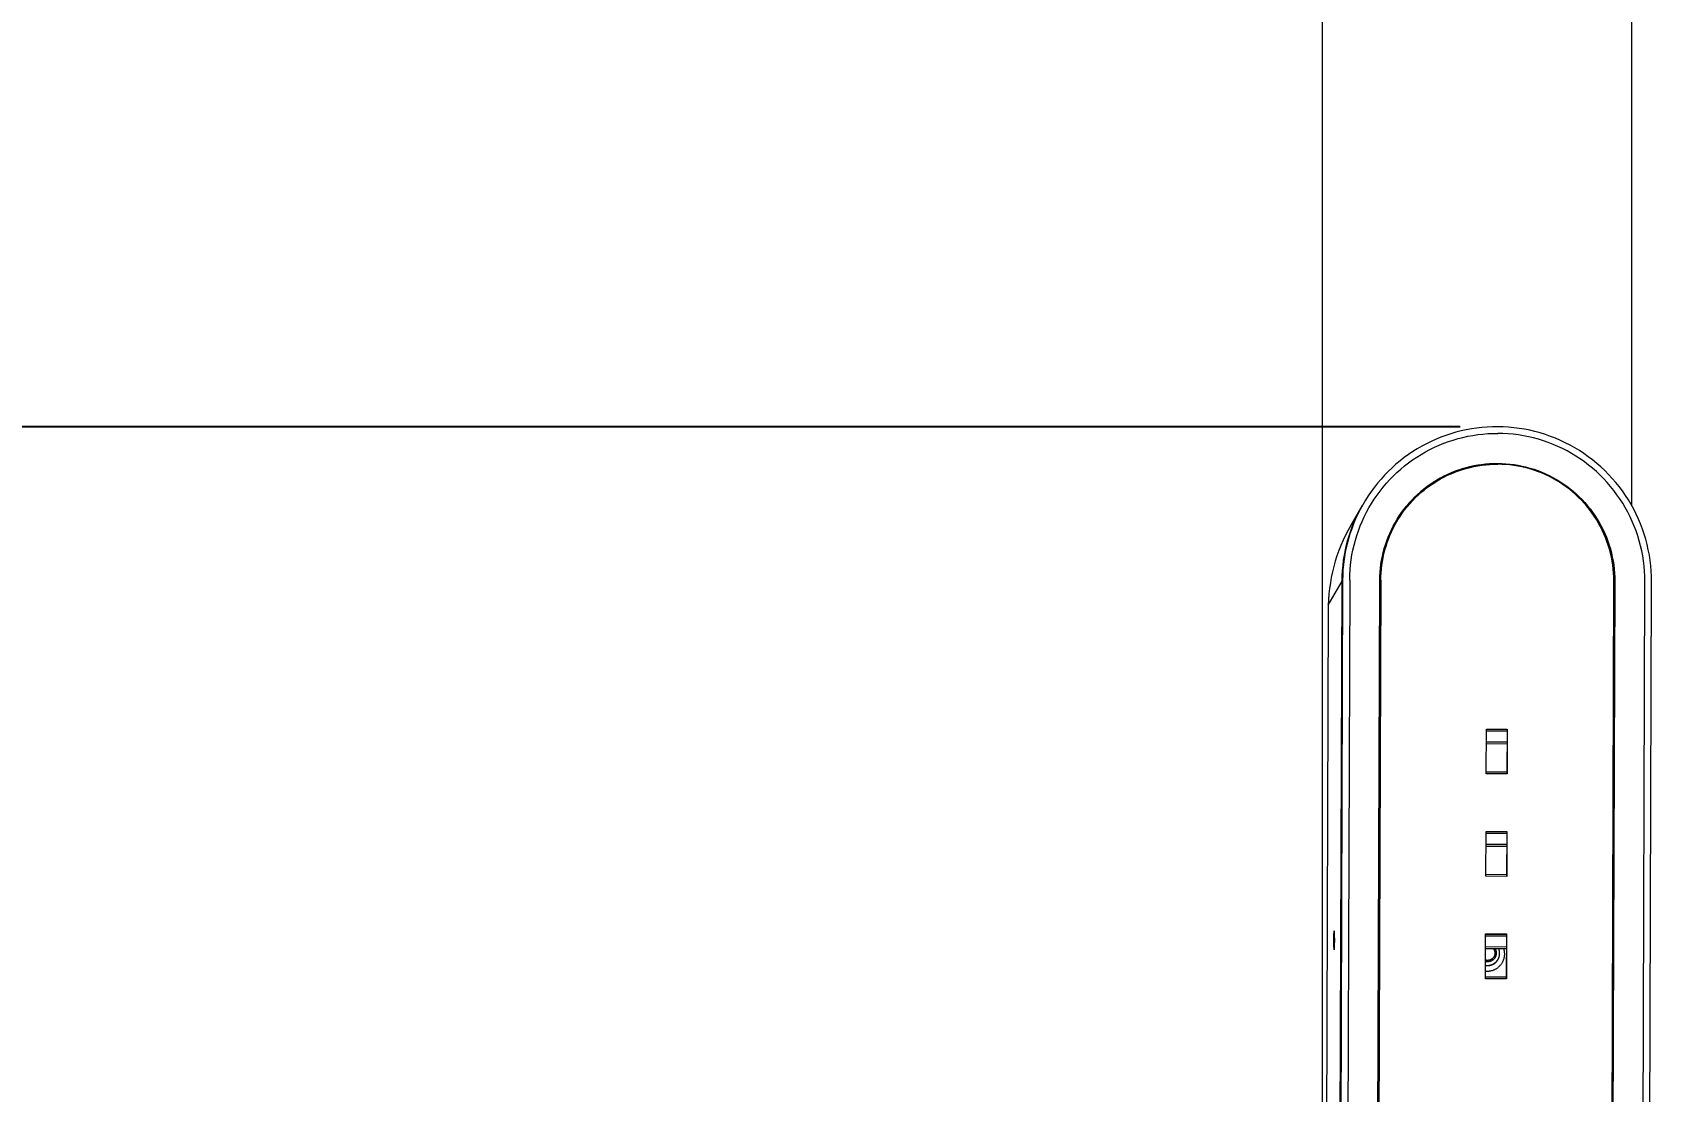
# Model space of a CAD drawing. Header units: millimetres. Extents: x 492 to 7139, y 278 to 5201.
# Drawn here: x 1157.2 to 1622.8, y 3408.2 to 3712.8 of the extents above; entities that cross this region are included whole.
import ezdxf

# ---------------------------------------------------------------- set-up
doc = ezdxf.new("R2010")
doc.units = ezdxf.units.MM
doc.layers.add('ZANO_R', color=7, linetype='Continuous', lineweight=0)
doc.layers.add('ZANO_W', color=1, linetype='Continuous', lineweight=0)
doc.styles.get("Standard").update_dxf_attribs({"font": 'arial.ttf'})
doc.dimstyles.new('pl i ang', dxfattribs={"dimtxt": 50, "dimasz": 50, "dimexe": 1.25, "dimexo": 0.625, "dimgap": 10, "dimtad": 1, "dimtoh": 1, "dimtxsty": 'Standard', "dimcen": 2.5, "dimclrd": 1, "dimclre": 1, "dimclrt": 1, "dimadec": 0, "dimazin": 0, "dimtfac": 1, "dimtmove": 0, "dimatfit": 3, "dimfxl": 1, "dimarcsym": 1})

# ---------------------------------------------------------------- blocks, each defined once
blk = doc.blocks.new('*D387')
at = {"layer": 'ZANO_W', "color": 1, "lineweight": -2}
for p, q in [((1567.73, 3599.4), (640.14, 3599.4)), ((650.14, 3559.4), (650.14, 2405.63)), ((1503.86, 2365.63), (640.14, 2365.63))]:
    blk.add_line(p, q, dxfattribs=at)
at = {"layer": 'ZANO_W', "color": 1}
for points in [[(656.81, 3559.4), (643.47, 3559.4), (650.14, 3599.4)], [(643.47, 2405.63), (656.81, 2405.63), (650.14, 2365.63)]]:
    blk.add_solid(points, dxfattribs=at)
at = {"layer": 'ZANO_W', "color": 1, "insert": (619.7, 2982.52), "char_height": 40, "attachment_point": 5, "rotation": 90}
blk.add_mtext('1234', dxfattribs=at)
blk = doc.blocks.new('*D388')
at = {"layer": 'ZANO_W', "color": 1, "lineweight": -2}
for p, q in [((1498.7, 5032.17), (538.56, 5032.17)), ((548.56, 4992.17), (548.56, 2405.63)), ((1493.86, 2365.63), (538.56, 2365.63))]:
    blk.add_line(p, q, dxfattribs=at)
at = {"layer": 'ZANO_W', "color": 1}
for points in [[(555.23, 4992.17), (541.9, 4992.17), (548.56, 5032.17)], [(541.9, 2405.63), (555.23, 2405.63), (548.56, 2365.63)]]:
    blk.add_solid(points, dxfattribs=at)
at = {"layer": 'ZANO_W', "color": 1, "insert": (518.14, 3698.9), "char_height": 40, "attachment_point": 5, "rotation": 90}
blk.add_mtext('2667', dxfattribs=at)

msp = doc.modelspace()

# ---------------------------------------------------------------- linework, layer by layer
at = {"layer": 'ZANO_R'}
for p, q in [((1528.12, 2798.13), (1528.12, 4898.97)), ((1617.02, 4898.97), (1617.02, 3576.8)), ((1573.95, 3599.21), (1572.44, 3599.03)), ((1575.46, 3599.33), (1573.95, 3599.21)), ((1576.98, 3599.39), (1575.46, 3599.33)), ((1578.49, 3599.41), (1576.98, 3599.39)), ((1580.04, 3599.38), (1578.49, 3599.41)), ((1581.59, 3599.29), (1580.04, 3599.38)), ((1583.13, 3599.15), (1581.59, 3599.29)), ((1584.67, 3598.95), (1583.13, 3599.15)), ((1558.04, 3594.55), (1556.71, 3593.83)), ((1559.4, 3595.21), (1558.04, 3594.55)), ((1560.79, 3595.83), (1559.4, 3595.21)), ((1562.19, 3596.41), (1560.79, 3595.83)), ((1561.64, 3594.1), (1562.98, 3594.65)), ((1563.61, 3596.93), (1562.19, 3596.41)), ((1562.98, 3594.65), (1564.34, 3595.15)), ((1565.05, 3597.41), (1563.61, 3596.93)), ((1564.34, 3595.15), (1565.71, 3595.6)), ((1566.51, 3597.83), (1565.05, 3597.41)), ((1565.71, 3595.6), (1567.1, 3596.01)), ((1567.97, 3598.21), (1566.51, 3597.83)), ((1567.1, 3596.01), (1568.5, 3596.37)), ((1569.45, 3598.53), (1567.97, 3598.21)), ((1568.5, 3596.37), (1569.92, 3596.68)), ((1570.95, 3598.81), (1569.45, 3598.53)), ((1569.92, 3596.68), (1571.34, 3596.94)), ((1572.44, 3599.03), (1570.95, 3598.81)), ((1571.34, 3596.94), (1572.77, 3597.16)), ((1572.77, 3597.16), (1574.21, 3597.32)), ((1574.21, 3597.32), (1575.65, 3597.44)), ((1575.65, 3597.44), (1577.1, 3597.5)), ((1577.1, 3597.5), (1578.54, 3597.52)), ((1580.03, 3597.49), (1578.54, 3597.52)), ((1581.5, 3597.4), (1580.03, 3597.49)), ((1582.98, 3597.27), (1581.5, 3597.4)), ((1584.45, 3597.08), (1582.98, 3597.27)), ((1585.91, 3596.84), (1584.45, 3597.08)), ((1586.2, 3598.7), (1584.67, 3598.95)), ((1587.36, 3596.55), (1585.91, 3596.84)), ((1587.72, 3598.4), (1586.2, 3598.7)), ((1588.8, 3596.21), (1587.36, 3596.55)), ((1589.23, 3598.04), (1587.72, 3598.4)), ((1590.23, 3595.82), (1588.8, 3596.21)), ((1590.73, 3597.63), (1589.23, 3598.04)), ((1591.65, 3595.38), (1590.23, 3595.82)), ((1592.21, 3597.17), (1590.73, 3597.63)), ((1593.05, 3594.89), (1591.65, 3595.38)), ((1593.67, 3596.66), (1592.21, 3597.17)), ((1594.43, 3594.36), (1593.05, 3594.89)), ((1595.12, 3596.1), (1593.67, 3596.66)), ((1596.55, 3595.49), (1595.12, 3596.1)), ((1597.95, 3594.83), (1596.55, 3595.49)), ((1599.33, 3594.12), (1597.95, 3594.83)), ((1551.62, 3590.54), (1550.43, 3589.6)), ((1552.85, 3591.42), (1551.62, 3590.54)), ((1554.11, 3592.27), (1552.85, 3591.42)), ((1552.89, 3589.04), (1554.06, 3589.89)), ((1554.06, 3589.89), (1555.26, 3590.7)), ((1555.39, 3593.07), (1554.11, 3592.27)), ((1555.26, 3590.7), (1556.49, 3591.47)), ((1556.71, 3593.83), (1555.39, 3593.07)), ((1556.49, 3591.47), (1557.74, 3592.19)), ((1557.74, 3592.19), (1559.02, 3592.87)), ((1559.02, 3592.87), (1560.32, 3593.51)), ((1560.32, 3593.51), (1561.64, 3594.1)), ((1595.79, 3593.77), (1594.43, 3594.36)), ((1597.13, 3593.14), (1595.79, 3593.77)), ((1598.44, 3592.46), (1597.13, 3593.14)), ((1599.74, 3591.74), (1598.44, 3592.46)), ((1600.68, 3593.36), (1599.33, 3594.12)), ((1601, 3590.97), (1599.74, 3591.74)), ((1602.01, 3592.56), (1600.68, 3593.36)), ((1602.24, 3590.16), (1601, 3590.97)), ((1603.3, 3591.71), (1602.01, 3592.56)), ((1603.45, 3589.31), (1602.24, 3590.16)), ((1604.57, 3590.81), (1603.3, 3591.71)), ((1605.81, 3589.87), (1604.57, 3590.81)), ((1607.01, 3588.89), (1605.81, 3589.87)), ((1545.98, 3585.49), (1544.96, 3584.37)), ((1547.04, 3586.58), (1545.98, 3585.49)), ((1548.13, 3587.62), (1547.04, 3586.58)), ((1547.5, 3584.22), (1548.51, 3585.26)), ((1549.26, 3588.63), (1548.13, 3587.62)), ((1548.51, 3585.26), (1549.55, 3586.26)), ((1550.43, 3589.6), (1549.26, 3588.63)), ((1549.55, 3586.26), (1550.63, 3587.23)), ((1550.63, 3587.23), (1551.74, 3588.15)), ((1551.74, 3588.15), (1552.89, 3589.04)), ((1561.95, 3584.64), (1562.97, 3585.18)), ((1563.01, 3585.14), (1562, 3584.6)), ((1562.97, 3585.18), (1564, 3585.69)), ((1564.04, 3585.64), (1563.01, 3585.14)), ((1563.07, 3584.95), (1564.1, 3585.45)), ((1564, 3585.69), (1565.05, 3586.16)), ((1565.09, 3586.11), (1564.04, 3585.64)), ((1564.1, 3585.45), (1565.15, 3585.92)), ((1565.05, 3586.16), (1566.12, 3586.6)), ((1566.15, 3586.54), (1565.09, 3586.11)), ((1565.15, 3585.92), (1566.2, 3586.35)), ((1566.12, 3586.6), (1567.2, 3586.99)), ((1567.22, 3586.93), (1566.15, 3586.54)), ((1566.2, 3586.35), (1567.28, 3586.75)), ((1567.2, 3586.99), (1568.3, 3587.36)), ((1568.31, 3587.29), (1567.22, 3586.93)), ((1567.28, 3586.75), (1568.36, 3587.11)), ((1568.3, 3587.36), (1569.4, 3587.68)), ((1569.41, 3587.61), (1568.31, 3587.29)), ((1568.36, 3587.11), (1569.46, 3587.43)), ((1569.4, 3587.68), (1570.52, 3587.97)), ((1570.52, 3587.89), (1569.41, 3587.61)), ((1569.46, 3587.43), (1570.57, 3587.71)), ((1570.52, 3587.97), (1571.64, 3588.21)), ((1571.64, 3588.13), (1570.52, 3587.89)), ((1570.57, 3587.71), (1571.69, 3587.96)), ((1571.64, 3588.21), (1572.78, 3588.42)), ((1572.76, 3588.34), (1571.64, 3588.13)), ((1571.69, 3587.96), (1572.81, 3588.17)), ((1573.9, 3588.51), (1572.76, 3588.34)), ((1572.78, 3588.42), (1573.92, 3588.59)), ((1572.81, 3588.17), (1573.94, 3588.33)), ((1575.03, 3588.64), (1573.9, 3588.51)), ((1573.92, 3588.59), (1575.06, 3588.72)), ((1573.94, 3588.33), (1575.08, 3588.46)), ((1576.18, 3588.73), (1575.03, 3588.64)), ((1575.06, 3588.72), (1576.21, 3588.82)), ((1575.08, 3588.46), (1576.22, 3588.56)), ((1577.32, 3588.78), (1576.18, 3588.73)), ((1576.21, 3588.82), (1577.36, 3588.87)), ((1576.22, 3588.56), (1577.36, 3588.61)), ((1578.46, 3588.79), (1577.32, 3588.78)), ((1577.36, 3588.87), (1578.52, 3588.88)), ((1577.36, 3588.61), (1578.51, 3588.62)), ((1579.64, 3588.77), (1578.46, 3588.79)), ((1579.68, 3588.59), (1578.51, 3588.62)), ((1578.52, 3588.88), (1579.69, 3588.85)), ((1580.82, 3588.7), (1579.64, 3588.77)), ((1580.85, 3588.53), (1579.68, 3588.59)), ((1579.69, 3588.85), (1580.87, 3588.79)), ((1581.99, 3588.59), (1580.82, 3588.7)), ((1582.01, 3588.42), (1580.85, 3588.53)), ((1580.87, 3588.79), (1582.05, 3588.68)), ((1583.16, 3588.44), (1581.99, 3588.59)), ((1583.17, 3588.27), (1582.01, 3588.42)), ((1582.05, 3588.68), (1583.22, 3588.53)), ((1584.33, 3588.25), (1583.16, 3588.44)), ((1584.33, 3588.08), (1583.17, 3588.27)), ((1583.22, 3588.53), (1584.38, 3588.34)), ((1585.48, 3588.02), (1584.33, 3588.25)), ((1585.48, 3587.86), (1584.33, 3588.08)), ((1584.38, 3588.34), (1585.54, 3588.11)), ((1586.63, 3587.75), (1585.48, 3588.02)), ((1586.62, 3587.59), (1585.48, 3587.86)), ((1585.54, 3588.11), (1586.68, 3587.84)), ((1587.75, 3587.28), (1586.62, 3587.59)), ((1587.77, 3587.44), (1586.63, 3587.75)), ((1586.68, 3587.84), (1587.82, 3587.53)), ((1588.86, 3586.93), (1587.75, 3587.28)), ((1588.9, 3587.09), (1587.77, 3587.44)), ((1587.82, 3587.53), (1588.95, 3587.18)), ((1589.97, 3586.55), (1588.86, 3586.93)), ((1590.01, 3586.7), (1588.9, 3587.09)), ((1588.95, 3587.18), (1590.06, 3586.79)), ((1591.06, 3586.12), (1589.97, 3586.55)), ((1591.11, 3586.27), (1590.01, 3586.7)), ((1590.06, 3586.79), (1591.16, 3586.36)), ((1592.14, 3585.66), (1591.06, 3586.12)), ((1592.19, 3585.81), (1591.11, 3586.27)), ((1591.16, 3586.36), (1592.24, 3585.9)), ((1593.19, 3585.16), (1592.14, 3585.66)), ((1593.26, 3585.31), (1592.19, 3585.81)), ((1592.24, 3585.9), (1593.31, 3585.39)), ((1594.23, 3584.62), (1593.19, 3585.16)), ((1594.31, 3584.77), (1593.26, 3585.31)), ((1593.31, 3585.39), (1594.36, 3584.85)), ((1604.63, 3588.41), (1603.45, 3589.31)), ((1605.78, 3587.47), (1604.63, 3588.41)), ((1606.89, 3586.5), (1605.78, 3587.47)), ((1607.97, 3585.48), (1606.89, 3586.5)), ((1608.17, 3587.87), (1607.01, 3588.89)), ((1609.01, 3584.43), (1607.97, 3585.48)), ((1609.3, 3586.81), (1608.17, 3587.87)), ((1610.4, 3585.71), (1609.3, 3586.81)), ((1611.45, 3584.57), (1610.4, 3585.71)), ((1542.14, 3580.81), (1541.28, 3579.56)), ((1543.04, 3582.03), (1542.14, 3580.81)), ((1543.98, 3583.22), (1543.04, 3582.03)), ((1543.83, 3579.75), (1544.69, 3580.92)), ((1544.96, 3584.37), (1543.98, 3583.22)), ((1544.69, 3580.92), (1545.58, 3582.05)), ((1545.58, 3582.05), (1546.52, 3583.15)), ((1546.52, 3583.15), (1547.5, 3584.22)), ((1555.43, 3579.92), (1556.29, 3580.69)), ((1556.36, 3580.7), (1555.51, 3579.94)), ((1555.6, 3579.72), (1556.45, 3580.49)), ((1556.29, 3580.69), (1557.18, 3581.42)), ((1557.25, 3581.43), (1556.36, 3580.7)), ((1556.45, 3580.49), (1557.33, 3581.22)), ((1557.18, 3581.42), (1558.09, 3582.13)), ((1558.15, 3582.13), (1557.25, 3581.43)), ((1557.33, 3581.22), (1558.23, 3581.92)), ((1558.09, 3582.13), (1559.02, 3582.81)), ((1559.08, 3582.8), (1558.15, 3582.13)), ((1558.23, 3581.92), (1559.16, 3582.59)), ((1559.02, 3582.81), (1559.97, 3583.45)), ((1560.04, 3583.43), (1559.08, 3582.8)), ((1559.16, 3582.59), (1560.1, 3583.23)), ((1559.97, 3583.45), (1560.95, 3584.06)), ((1561.01, 3584.03), (1560.04, 3583.43)), ((1560.1, 3583.23), (1561.08, 3583.84)), ((1560.95, 3584.06), (1561.95, 3584.64)), ((1562, 3584.6), (1561.01, 3584.03)), ((1561.08, 3583.84), (1562.07, 3584.41)), ((1562.07, 3584.41), (1563.07, 3584.95)), ((1595.26, 3584.05), (1594.23, 3584.62)), ((1595.34, 3584.19), (1594.31, 3584.77)), ((1594.36, 3584.85), (1595.39, 3584.28)), ((1596.26, 3583.45), (1595.26, 3584.05)), ((1596.34, 3583.58), (1595.34, 3584.19)), ((1595.39, 3584.28), (1596.4, 3583.67)), ((1597.24, 3582.8), (1596.26, 3583.45)), ((1597.33, 3582.93), (1596.34, 3583.58)), ((1596.4, 3583.67), (1597.38, 3583.02)), ((1598.19, 3582.13), (1597.24, 3582.8)), ((1598.29, 3582.25), (1597.33, 3582.93)), ((1597.38, 3583.02), (1598.35, 3582.34)), ((1599.12, 3581.42), (1598.19, 3582.13)), ((1599.23, 3581.54), (1598.29, 3582.25)), ((1598.35, 3582.34), (1599.29, 3581.63)), ((1600.03, 3580.68), (1599.12, 3581.42)), ((1600.15, 3580.79), (1599.23, 3581.54)), ((1599.29, 3581.63), (1600.2, 3580.88)), ((1600.91, 3579.91), (1600.03, 3580.68)), ((1601.03, 3580.02), (1600.15, 3580.79)), ((1600.2, 3580.88), (1601.09, 3580.1)), ((1610.02, 3583.34), (1609.01, 3584.43)), ((1610.99, 3582.22), (1610.02, 3583.34)), ((1611.92, 3581.07), (1610.99, 3582.22)), ((1612.46, 3583.4), (1611.45, 3584.57)), ((1612.8, 3579.88), (1611.92, 3581.07)), ((1613.43, 3582.19), (1612.46, 3583.4)), ((1614.36, 3580.94), (1613.43, 3582.19)), ((1615.25, 3579.67), (1614.36, 3580.94)), ((1536.25, 3571.05), (1539.63, 3576.88)), ((1538.76, 3575.28), (1539.47, 3576.6)), ((1539.69, 3576.98), (1538.97, 3575.65)), ((1540.46, 3578.28), (1539.69, 3576.98)), ((1541.28, 3579.56), (1540.46, 3578.28)), ((1540.8, 3574.82), (1541.49, 3576.09)), ((1541.49, 3576.09), (1542.23, 3577.34)), ((1542.23, 3577.34), (1543.01, 3578.56)), ((1543.01, 3578.56), (1543.83, 3579.75)), ((1551.56, 3575.66), (1552.27, 3576.56)), ((1552.35, 3576.63), (1551.63, 3575.74)), ((1551.75, 3575.5), (1552.46, 3576.4)), ((1552.27, 3576.56), (1553.02, 3577.44)), ((1553.1, 3577.5), (1552.35, 3576.63)), ((1552.46, 3576.4), (1553.2, 3577.27)), ((1553.02, 3577.44), (1553.79, 3578.29)), ((1553.87, 3578.34), (1553.1, 3577.5)), ((1553.2, 3577.27), (1553.97, 3578.11)), ((1553.79, 3578.29), (1554.6, 3579.12)), ((1554.68, 3579.16), (1553.87, 3578.34)), ((1553.97, 3578.11), (1554.77, 3578.93)), ((1554.6, 3579.12), (1555.43, 3579.92)), ((1555.51, 3579.94), (1554.68, 3579.16)), ((1554.77, 3578.93), (1555.6, 3579.72)), ((1601.76, 3579.11), (1600.91, 3579.91)), ((1601.89, 3579.21), (1601.03, 3580.02)), ((1601.09, 3580.1), (1601.95, 3579.3)), ((1602.59, 3578.28), (1601.76, 3579.11)), ((1602.72, 3578.37), (1601.89, 3579.21)), ((1601.95, 3579.3), (1602.78, 3578.46)), ((1603.38, 3577.42), (1602.59, 3578.28)), ((1603.53, 3577.51), (1602.72, 3578.37)), ((1602.78, 3578.46), (1603.58, 3577.59)), ((1604.15, 3576.53), (1603.38, 3577.42)), ((1604.3, 3576.61), (1603.53, 3577.51)), ((1603.58, 3577.59), (1604.35, 3576.7)), ((1604.88, 3575.62), (1604.15, 3576.53)), ((1605.03, 3575.69), (1604.3, 3576.61)), ((1604.35, 3576.7), (1605.09, 3575.78)), ((1613.65, 3578.67), (1612.8, 3579.88)), ((1614.45, 3577.42), (1613.65, 3578.67)), ((1615.21, 3576.15), (1614.45, 3577.42)), ((1615.92, 3574.85), (1615.21, 3576.15)), ((1616.09, 3578.37), (1615.25, 3579.67)), ((1616.88, 3577.04), (1616.09, 3578.37)), ((1617.63, 3575.68), (1616.88, 3577.04)), ((1536.36, 3569.77), (1536.89, 3571.17)), ((1537.07, 3571.52), (1536.53, 3570.1)), ((1536.89, 3571.17), (1537.47, 3572.56)), ((1537.65, 3572.91), (1537.07, 3571.52)), ((1537.47, 3572.56), (1538.09, 3573.93)), ((1538.29, 3574.29), (1537.65, 3572.91)), ((1538.09, 3573.93), (1538.76, 3575.28)), ((1538.97, 3575.65), (1538.29, 3574.29)), ((1538.98, 3570.88), (1539.54, 3572.21)), ((1539.54, 3572.21), (1540.15, 3573.53)), ((1540.15, 3573.53), (1540.8, 3574.82)), ((1548.46, 3570.81), (1549.01, 3571.82)), ((1548.68, 3570.68), (1549.22, 3571.69)), ((1549.01, 3571.82), (1549.6, 3572.81)), ((1549.22, 3571.69), (1549.81, 3572.67)), ((1549.6, 3572.81), (1550.22, 3573.78)), ((1550.29, 3573.88), (1549.67, 3572.92)), ((1549.81, 3572.67), (1550.42, 3573.64)), ((1550.22, 3573.78), (1550.87, 3574.73)), ((1550.95, 3574.82), (1550.29, 3573.88)), ((1550.42, 3573.64), (1551.07, 3574.58)), ((1550.87, 3574.73), (1551.56, 3575.66)), ((1551.63, 3575.74), (1550.95, 3574.82)), ((1551.07, 3574.58), (1551.75, 3575.5)), ((1605.58, 3574.68), (1604.88, 3575.62)), ((1605.74, 3574.75), (1605.03, 3575.69)), ((1605.09, 3575.78), (1605.79, 3574.84)), ((1606.25, 3573.72), (1605.58, 3574.68)), ((1606.41, 3573.78), (1605.74, 3574.75)), ((1605.79, 3574.84), (1606.47, 3573.87)), ((1606.89, 3572.74), (1606.25, 3573.72)), ((1607.05, 3572.79), (1606.41, 3573.78)), ((1606.47, 3573.87), (1607.1, 3572.88)), ((1607.49, 3571.73), (1606.89, 3572.74)), ((1607.66, 3571.78), (1607.05, 3572.79)), ((1607.1, 3572.88), (1607.71, 3571.87)), ((1608.05, 3570.71), (1607.49, 3571.73)), ((1608.23, 3570.74), (1607.66, 3571.78)), ((1607.71, 3571.87), (1608.28, 3570.83)), ((1616.59, 3573.53), (1615.92, 3574.85)), ((1617.21, 3572.19), (1616.59, 3573.53)), ((1617.79, 3570.82), (1617.21, 3572.19)), ((1618.33, 3574.29), (1617.63, 3575.68)), ((1618.98, 3572.88), (1618.33, 3574.29)), ((1619.58, 3571.46), (1618.98, 3572.88)), ((1620.13, 3570.01), (1619.58, 3571.46)), ((1534.06, 3566.78), (1533.42, 3565.3)), ((1534.74, 3568.22), (1534.06, 3566.78)), ((1535.47, 3569.65), (1534.74, 3568.22)), ((1535.07, 3565.45), (1535.45, 3566.91)), ((1535.6, 3567.21), (1535.21, 3565.75)), ((1535.45, 3566.91), (1535.88, 3568.34)), ((1536.25, 3571.05), (1535.47, 3569.65)), ((1536.04, 3568.66), (1535.6, 3567.21)), ((1535.88, 3568.34), (1536.36, 3569.77)), ((1536.53, 3570.1), (1536.04, 3568.66)), ((1537.21, 3565.37), (1537.58, 3566.77)), ((1537.58, 3566.77), (1538, 3568.15)), ((1538, 3568.15), (1538.47, 3569.52)), ((1538.47, 3569.52), (1538.98, 3570.88)), ((1546.24, 3565.5), (1546.61, 3566.59)), ((1546.61, 3566.59), (1547.02, 3567.67)), ((1547.02, 3567.03), (1546.64, 3566)), ((1546.84, 3566.5), (1547.24, 3567.57)), ((1547.02, 3567.67), (1547.46, 3568.73)), ((1547.43, 3568.06), (1547.02, 3567.03)), ((1547.24, 3567.57), (1547.68, 3568.62)), ((1547.87, 3569.06), (1547.43, 3568.06)), ((1547.46, 3568.73), (1547.94, 3569.78)), ((1547.68, 3568.62), (1548.16, 3569.66)), ((1548.35, 3570.05), (1547.87, 3569.06)), ((1547.94, 3569.78), (1548.46, 3570.81)), ((1548.16, 3569.66), (1548.68, 3570.68)), ((1548.85, 3571.03), (1548.35, 3570.05)), ((1608.58, 3569.66), (1608.05, 3570.71)), ((1608.76, 3569.69), (1608.23, 3570.74)), ((1608.28, 3570.83), (1608.81, 3569.78)), ((1609.07, 3568.6), (1608.58, 3569.66)), ((1609.25, 3568.62), (1608.76, 3569.69)), ((1608.81, 3569.78), (1609.3, 3568.71)), ((1609.52, 3567.52), (1609.07, 3568.6)), ((1609.71, 3567.53), (1609.25, 3568.62)), ((1609.3, 3568.71), (1609.76, 3567.62)), ((1609.94, 3566.43), (1609.52, 3567.52)), ((1610.13, 3566.43), (1609.71, 3567.53)), ((1609.76, 3567.62), (1610.18, 3566.52)), ((1610.18, 3566.52), (1610.56, 3565.4)), ((1618.31, 3569.44), (1617.79, 3570.82)), ((1618.79, 3568.03), (1618.31, 3569.44)), ((1619.22, 3566.62), (1618.79, 3568.03)), ((1619.6, 3565.18), (1619.22, 3566.62)), ((1620.63, 3568.54), (1620.13, 3570.01)), ((1621.08, 3567.05), (1620.63, 3568.54)), ((1621.48, 3565.55), (1621.08, 3567.05)), ((1532.3, 3562.3), (1531.81, 3560.78)), ((1532.84, 3563.81), (1532.3, 3562.3)), ((1533.42, 3565.3), (1532.84, 3563.81)), ((1534.22, 3561.03), (1534.45, 3562.51)), ((1534.58, 3562.78), (1534.35, 3561.29)), ((1534.45, 3562.51), (1534.73, 3563.99)), ((1534.87, 3564.27), (1534.58, 3562.78)), ((1534.73, 3563.99), (1535.07, 3565.45)), ((1535.21, 3565.75), (1534.87, 3564.27)), ((1536.39, 3561.11), (1536.61, 3562.54)), ((1536.61, 3562.54), (1536.89, 3563.96)), ((1536.89, 3563.96), (1537.21, 3565.37)), ((1545.13, 3561.03), (1545.35, 3562.16)), ((1545.35, 3562.16), (1545.6, 3563.28)), ((1545.37, 3560.97), (1545.59, 3562.1)), ((1545.72, 3562.83), (1545.49, 3561.76)), ((1545.59, 3562.1), (1545.84, 3563.21)), ((1545.6, 3563.28), (1545.9, 3564.4)), ((1545.99, 3563.9), (1545.72, 3562.83)), ((1545.84, 3563.21), (1546.14, 3564.32)), ((1545.9, 3564.4), (1546.24, 3565.5)), ((1546.3, 3564.96), (1545.99, 3563.9)), ((1546.14, 3564.32), (1546.47, 3565.41)), ((1546.64, 3566), (1546.3, 3564.96)), ((1546.47, 3565.41), (1546.84, 3566.5)), ((1610.32, 3565.32), (1609.94, 3566.43)), ((1610.51, 3565.32), (1610.13, 3566.43)), ((1610.66, 3564.2), (1610.32, 3565.32)), ((1610.85, 3564.19), (1610.51, 3565.32)), ((1610.56, 3565.4), (1610.9, 3564.28)), ((1610.96, 3563.07), (1610.66, 3564.2)), ((1611.15, 3563.05), (1610.85, 3564.19)), ((1610.9, 3564.28), (1611.2, 3563.14)), ((1611.21, 3561.92), (1610.96, 3563.07)), ((1611.41, 3561.9), (1611.15, 3563.05)), ((1611.2, 3563.14), (1611.47, 3561.99)), ((1611.43, 3560.77), (1611.21, 3561.92)), ((1611.64, 3560.74), (1611.41, 3561.9)), ((1611.47, 3561.99), (1611.69, 3560.83)), ((1619.93, 3563.74), (1619.6, 3565.18)), ((1620.21, 3562.29), (1619.93, 3563.74)), ((1620.43, 3560.82), (1620.21, 3562.29)), ((1621.82, 3564.04), (1621.48, 3565.55)), ((1622.12, 3562.52), (1621.82, 3564.04)), ((1622.35, 3560.99), (1622.12, 3562.52)), ((1531, 3557.68), (1530.66, 3556.11)), ((1531.38, 3559.23), (1531, 3557.68)), ((1531.81, 3560.78), (1531.38, 3559.23)), ((1533.82, 3556.54), (1533.9, 3558.04)), ((1533.9, 3558.04), (1534.03, 3559.54)), ((1534.02, 3558.27), (1533.94, 3556.76)), ((1534.16, 3559.78), (1534.02, 3558.27)), ((1534.03, 3559.54), (1534.22, 3561.03)), ((1534.35, 3561.29), (1534.16, 3559.78)), ((1536, 3556.79), (1536.08, 3558.23)), ((1536.08, 3558.23), (1536.21, 3559.67)), ((1536.21, 3559.67), (1536.39, 3561.11)), ((1544.64, 3556.45), (1544.7, 3557.6)), ((1544.7, 3557.6), (1544.81, 3558.75)), ((1544.81, 3558.75), (1544.95, 3559.89)), ((1544.89, 3557.4), (1544.84, 3556.31)), ((1544.88, 3556.43), (1544.95, 3557.57)), ((1544.99, 3558.5), (1544.89, 3557.4)), ((1544.95, 3559.89), (1545.13, 3561.03)), ((1544.95, 3557.57), (1545.05, 3558.71)), ((1545.12, 3559.59), (1544.99, 3558.5)), ((1545.05, 3558.71), (1545.19, 3559.84)), ((1545.28, 3560.68), (1545.12, 3559.59)), ((1545.19, 3559.84), (1545.37, 3560.97)), ((1545.49, 3561.76), (1545.28, 3560.68)), ((1611.61, 3559.62), (1611.43, 3560.77)), ((1611.75, 3558.46), (1611.61, 3559.62)), ((1611.82, 3559.57), (1611.64, 3560.74)), ((1611.69, 3560.83), (1611.87, 3559.66)), ((1611.85, 3557.29), (1611.75, 3558.46)), ((1611.96, 3558.4), (1611.82, 3559.57)), ((1611.91, 3556.12), (1611.85, 3557.29)), ((1611.87, 3559.66), (1612.01, 3558.49)), ((1612.06, 3557.23), (1611.96, 3558.4)), ((1612.01, 3558.49), (1612.11, 3557.32)), ((1612.12, 3556.05), (1612.06, 3557.23)), ((1612.11, 3557.32), (1612.17, 3556.14)), ((1620.61, 3559.35), (1620.43, 3560.82)), ((1620.73, 3557.88), (1620.61, 3559.35)), ((1620.81, 3556.4), (1620.73, 3557.88)), ((1622.54, 3559.45), (1622.35, 3560.99)), ((1622.67, 3557.9), (1622.54, 3559.45)), ((1622.75, 3556.35), (1622.67, 3557.9)), ((1529.8, 3548.15), (1533.79, 3555.04)), ((1530.16, 3552.94), (1529.99, 3551.35)), ((1530.39, 3554.53), (1530.16, 3552.94)), ((1530.66, 3556.11), (1530.39, 3554.53)), ((1532.43, 3155.58), (1533.79, 3555.04)), ((1533.91, 3555.24), (1532.55, 3155.79)), ((1533.79, 3555.04), (1533.82, 3556.54)), ((1533.94, 3556.76), (1533.91, 3555.24)), ((1535.97, 3555.34), (1534.61, 3155.89)), ((1535.97, 3555.34), (1536, 3556.79)), ((1543.25, 3155.84), (1544.62, 3555.3)), ((1544.81, 3555.21), (1543.45, 3155.75)), ((1544.86, 3555.28), (1543.5, 3155.83)), ((1544.62, 3555.3), (1544.64, 3556.45)), ((1544.84, 3556.31), (1544.81, 3555.21)), ((1544.86, 3555.28), (1544.88, 3556.43)), ((1610.57, 3155.5), (1611.93, 3554.95)), ((1610.77, 3155.42), (1612.13, 3554.87)), ((1612.18, 3554.96), (1610.82, 3155.51)), ((1611.93, 3554.95), (1611.91, 3556.12)), ((1612.13, 3554.87), (1612.12, 3556.05)), ((1612.17, 3556.14), (1612.18, 3554.96)), ((1619.47, 3155.47), (1620.83, 3554.92)), ((1620.83, 3554.92), (1620.81, 3556.4)), ((1621.41, 3155.35), (1622.77, 3554.8)), ((1622.77, 3554.8), (1622.75, 3556.35)), ((1529.8, 3548.15), (1528.44, 3148.7)), ((1529.87, 3549.75), (1529.8, 3548.15)), ((1529.99, 3551.35), (1529.87, 3549.75)), ((1575.21, 3499.59), (1575.25, 3512.49)), ((1575.25, 3512.49), (1581.25, 3512.46)), ((1575.25, 3512.41), (1581.2, 3512.38)), ((1575.25, 3511.97), (1581.2, 3511.94)), ((1581.2, 3512.38), (1581.16, 3499.56)), ((1581.25, 3512.46), (1581.2, 3499.56)), ((1581.2, 3512.38), (1581.25, 3512.46)), ((1575.24, 3508.82), (1581.19, 3508.79)), ((1581.19, 3508.17), (1575.24, 3508.2)), ((1581.16, 3500.03), (1575.21, 3500.06)), ((1581.2, 3499.56), (1575.21, 3499.59)), ((1575.11, 3470.13), (1575.15, 3483.03)), ((1575.15, 3483.03), (1581.15, 3483)), ((1575.15, 3482.95), (1581.1, 3482.92)), ((1581.1, 3482.92), (1581.06, 3470.1)), ((1581.15, 3483), (1581.1, 3470.1)), ((1581.1, 3482.92), (1581.15, 3483)), ((1575.14, 3479.36), (1581.09, 3479.33)), ((1581.09, 3478.71), (1575.14, 3478.74)), ((1575.15, 3482.51), (1581.1, 3482.48)), ((1581.06, 3470.57), (1575.11, 3470.6)), ((1581.1, 3470.1), (1575.11, 3470.13)), ((1531.37, 3451.73), (1531.4, 3453.1)), ((1531.39, 3450.36), (1531.37, 3451.73)), ((1531.45, 3448.98), (1531.39, 3450.36)), ((1531.4, 3453.1), (1531.46, 3454.48)), ((1531.51, 3450.36), (1531.45, 3448.98)), ((1531.46, 3454.48), (1531.47, 3454.48)), ((1531.47, 3454.48), (1531.52, 3453.11)), ((1531.54, 3451.73), (1531.51, 3450.36)), ((1531.52, 3453.11), (1531.54, 3451.73)), ((1575.01, 3440.67), (1575.05, 3453.57)), ((1575.05, 3453.57), (1581.05, 3453.54)), ((1575.05, 3453.49), (1581, 3453.46)), ((1575.05, 3453.05), (1581, 3453.02)), ((1581, 3453.46), (1580.96, 3440.64)), ((1581.05, 3453.54), (1581, 3440.64)), ((1581, 3453.46), (1581.05, 3453.54)), ((1575.09, 3446.01), (1575.02, 3446.03)), ((1575.1, 3445.6), (1575.02, 3445.62)), ((1575.04, 3449.9), (1580.99, 3449.87)), ((1580.99, 3449.25), (1575.04, 3449.28)), ((1575.16, 3445.99), (1575.09, 3446.01)), ((1575.18, 3445.58), (1575.1, 3445.6)), ((1575.24, 3445.98), (1575.16, 3445.99)), ((1575.27, 3445.57), (1575.18, 3445.58)), ((1575.31, 3445.97), (1575.24, 3445.98)), ((1575.35, 3445.56), (1575.27, 3445.57)), ((1575.38, 3445.96), (1575.31, 3445.97)), ((1575.43, 3445.55), (1575.35, 3445.56)), ((1575.45, 3445.95), (1575.38, 3445.96)), ((1575.51, 3445.55), (1575.43, 3445.55)), ((1575.52, 3445.95), (1575.45, 3445.95)), ((1575.59, 3445.55), (1575.51, 3445.55)), ((1575.59, 3445.95), (1575.52, 3445.95)), ((1575.67, 3445.95), (1575.59, 3445.95)), ((1575.68, 3445.55), (1575.59, 3445.55)), ((1575.74, 3445.95), (1575.67, 3445.95)), ((1575.77, 3445.55), (1575.68, 3445.55)), ((1575.81, 3445.96), (1575.74, 3445.95)), ((1575.85, 3445.56), (1575.77, 3445.55)), ((1575.88, 3445.97), (1575.81, 3445.96)), ((1575.94, 3445.57), (1575.85, 3445.56)), ((1575.95, 3445.98), (1575.88, 3445.97)), ((1576.03, 3445.58), (1575.94, 3445.57)), ((1576.02, 3445.99), (1575.95, 3445.98)), ((1576.09, 3446), (1576.02, 3445.99)), ((1576.11, 3445.6), (1576.03, 3445.58)), ((1576.16, 3446.02), (1576.09, 3446)), ((1576.2, 3445.62), (1576.11, 3445.6)), ((1576.23, 3446.04), (1576.16, 3446.02)), ((1576.28, 3445.64), (1576.2, 3445.62)), ((1576.3, 3446.07), (1576.23, 3446.04)), ((1576.36, 3445.66), (1576.28, 3445.64)), ((1576.37, 3446.09), (1576.3, 3446.07)), ((1576.45, 3445.69), (1576.36, 3445.66)), ((1576.44, 3446.12), (1576.37, 3446.09)), ((1576.5, 3446.15), (1576.44, 3446.12)), ((1576.53, 3445.72), (1576.45, 3445.69)), ((1576.57, 3446.18), (1576.5, 3446.15)), ((1576.61, 3445.76), (1576.53, 3445.72)), ((1576.63, 3446.21), (1576.57, 3446.18)), ((1576.69, 3445.79), (1576.61, 3445.76)), ((1576.69, 3446.25), (1576.63, 3446.21)), ((1576.75, 3446.29), (1576.69, 3446.25)), ((1576.76, 3445.83), (1576.69, 3445.79)), ((1576.81, 3446.33), (1576.75, 3446.29)), ((1576.84, 3445.87), (1576.76, 3445.83)), ((1576.87, 3446.37), (1576.81, 3446.33)), ((1576.91, 3445.92), (1576.84, 3445.87)), ((1576.93, 3446.42), (1576.87, 3446.37)), ((1576.99, 3445.96), (1576.91, 3445.92)), ((1576.98, 3446.46), (1576.93, 3446.42)), ((1577.04, 3446.51), (1576.98, 3446.46)), ((1577.06, 3446.01), (1576.99, 3445.96)), ((1577.09, 3446.56), (1577.04, 3446.51)), ((1577.13, 3446.07), (1577.06, 3446.01)), ((1577.14, 3446.61), (1577.09, 3446.56)), ((1577.2, 3446.12), (1577.13, 3446.07)), ((1577.19, 3446.67), (1577.14, 3446.61)), ((1577.23, 3446.72), (1577.19, 3446.67)), ((1577.26, 3446.18), (1577.2, 3446.12)), ((1577.28, 3446.78), (1577.23, 3446.72)), ((1577.33, 3446.23), (1577.26, 3446.18)), ((1577.32, 3446.84), (1577.28, 3446.78)), ((1577.31, 3449.27), (1577.35, 3449.21)), ((1577.36, 3446.9), (1577.32, 3446.84)), ((1577.39, 3446.3), (1577.33, 3446.23)), ((1577.35, 3449.21), (1577.39, 3449.15)), ((1577.4, 3446.96), (1577.36, 3446.9)), ((1577.39, 3449.15), (1577.42, 3449.09)), ((1577.45, 3446.36), (1577.39, 3446.3)), ((1577.43, 3447.02), (1577.4, 3446.96)), ((1577.42, 3449.09), (1577.46, 3449.02)), ((1577.47, 3447.08), (1577.43, 3447.02)), ((1577.51, 3446.42), (1577.45, 3446.36)), ((1577.46, 3449.02), (1577.49, 3448.96)), ((1577.5, 3447.15), (1577.47, 3447.08)), ((1577.49, 3448.96), (1577.52, 3448.89)), ((1577.53, 3447.21), (1577.5, 3447.15)), ((1577.56, 3446.49), (1577.51, 3446.42)), ((1577.52, 3448.89), (1577.55, 3448.83)), ((1577.56, 3447.28), (1577.53, 3447.21)), ((1577.55, 3448.83), (1577.57, 3448.76)), ((1577.58, 3447.35), (1577.56, 3447.28)), ((1577.61, 3446.56), (1577.56, 3446.49)), ((1577.57, 3448.76), (1577.6, 3448.69)), ((1577.61, 3447.42), (1577.58, 3447.35)), ((1577.6, 3448.69), (1577.62, 3448.62)), ((1577.63, 3447.48), (1577.61, 3447.42)), ((1577.66, 3446.63), (1577.61, 3446.56)), ((1577.62, 3448.62), (1577.64, 3448.55)), ((1577.64, 3447.55), (1577.63, 3447.48)), ((1577.64, 3448.55), (1577.65, 3448.48)), ((1577.66, 3447.62), (1577.64, 3447.55)), ((1577.65, 3448.48), (1577.67, 3448.41)), ((1577.67, 3447.7), (1577.66, 3447.62)), ((1577.71, 3446.7), (1577.66, 3446.63)), ((1577.67, 3448.41), (1577.68, 3448.34)), ((1577.68, 3447.77), (1577.67, 3447.7)), ((1577.68, 3448.34), (1577.69, 3448.27)), ((1577.69, 3447.84), (1577.68, 3447.77)), ((1577.69, 3448.27), (1577.7, 3448.2)), ((1577.7, 3447.91), (1577.69, 3447.84)), ((1577.7, 3448.2), (1577.7, 3448.13)), ((1577.7, 3448.13), (1577.7, 3448.05)), ((1577.7, 3448.05), (1577.7, 3447.98)), ((1577.7, 3447.98), (1577.7, 3447.91)), ((1577.76, 3446.78), (1577.71, 3446.7)), ((1577.8, 3446.85), (1577.76, 3446.78)), ((1577.78, 3449.26), (1577.82, 3449.19)), ((1577.84, 3446.93), (1577.8, 3446.85)), ((1577.82, 3449.19), (1577.86, 3449.11)), ((1577.88, 3447.01), (1577.84, 3446.93)), ((1577.86, 3449.11), (1577.9, 3449.03)), ((1577.91, 3447.09), (1577.88, 3447.01)), ((1577.9, 3449.03), (1577.93, 3448.95)), ((1577.9, 3445.38), (1577.99, 3445.46)), ((1577.94, 3447.17), (1577.91, 3447.09)), ((1577.93, 3448.95), (1577.96, 3448.87)), ((1577.97, 3447.25), (1577.94, 3447.17)), ((1577.96, 3448.87), (1577.99, 3448.79)), ((1578, 3447.33), (1577.97, 3447.25)), ((1577.99, 3448.79), (1578.01, 3448.7)), ((1577.99, 3445.46), (1578.07, 3445.54)), ((1578.02, 3447.42), (1578, 3447.33)), ((1578.01, 3448.7), (1578.03, 3448.62)), ((1578.09, 3445.51), (1578.01, 3445.42)), ((1578.04, 3447.5), (1578.02, 3447.42)), ((1578.03, 3448.62), (1578.05, 3448.54)), ((1578.06, 3447.59), (1578.04, 3447.5)), ((1578.05, 3448.54), (1578.07, 3448.45)), ((1578.07, 3447.67), (1578.06, 3447.59)), ((1578.07, 3448.45), (1578.08, 3448.36)), ((1578.08, 3447.76), (1578.07, 3447.67)), ((1578.07, 3445.54), (1578.16, 3445.63)), ((1578.08, 3448.36), (1578.09, 3448.28)), ((1578.09, 3447.84), (1578.08, 3447.76)), ((1578.09, 3448.28), (1578.1, 3448.19)), ((1578.1, 3447.93), (1578.09, 3447.84)), ((1578.17, 3445.6), (1578.09, 3445.51)), ((1578.1, 3448.19), (1578.1, 3448.1)), ((1578.1, 3448.1), (1578.1, 3448.02)), ((1578.1, 3448.02), (1578.1, 3447.93)), ((1578.16, 3445.63), (1578.24, 3445.72)), ((1578.25, 3445.69), (1578.17, 3445.6)), ((1578.24, 3445.72), (1578.31, 3445.82)), ((1578.32, 3445.78), (1578.25, 3445.69)), ((1578.31, 3445.82), (1578.39, 3445.91)), ((1578.38, 3445.88), (1578.32, 3445.78)), ((1578.45, 3445.98), (1578.38, 3445.88)), ((1578.39, 3445.91), (1578.46, 3446.01)), ((1578.51, 3446.08), (1578.45, 3445.98)), ((1578.46, 3446.01), (1578.52, 3446.11)), ((1578.52, 3446.11), (1578.59, 3446.22)), ((1578.59, 3446.22), (1578.65, 3446.32)), ((1578.65, 3446.32), (1578.7, 3446.43)), ((1578.7, 3446.43), (1578.76, 3446.54)), ((1578.76, 3446.54), (1578.8, 3446.65)), ((1578.8, 3446.65), (1578.85, 3446.76)), ((1578.87, 3449.15), (1578.83, 3449.26)), ((1578.85, 3446.76), (1578.89, 3446.88)), ((1578.91, 3449.03), (1578.87, 3449.15)), ((1578.89, 3446.88), (1578.93, 3446.99)), ((1578.95, 3448.91), (1578.91, 3449.03)), ((1578.93, 3446.99), (1578.96, 3447.11)), ((1578.98, 3448.8), (1578.95, 3448.91)), ((1578.96, 3447.11), (1578.99, 3447.23)), ((1579, 3448.68), (1578.98, 3448.8)), ((1578.99, 3447.23), (1579.01, 3447.35)), ((1579.02, 3448.56), (1579, 3448.68)), ((1579.01, 3447.35), (1579.03, 3447.47)), ((1579.04, 3448.44), (1579.02, 3448.56)), ((1579.03, 3447.47), (1579.05, 3447.59)), ((1579.05, 3448.32), (1579.04, 3448.44)), ((1579.06, 3448.2), (1579.05, 3448.32)), ((1579.05, 3447.59), (1579.06, 3447.71)), ((1579.07, 3448.07), (1579.06, 3448.2)), ((1579.06, 3447.71), (1579.07, 3447.83)), ((1579.07, 3447.95), (1579.07, 3448.07)), ((1579.07, 3447.83), (1579.07, 3447.95)), ((1579.92, 3445.56), (1579.85, 3445.4)), ((1580, 3445.71), (1579.92, 3445.56)), ((1580.07, 3445.87), (1580, 3445.71)), ((1580.13, 3446.03), (1580.07, 3445.87)), ((1580.19, 3446.19), (1580.13, 3446.03)), ((1580.24, 3446.36), (1580.19, 3446.19)), ((1580.2, 3449.25), (1580.25, 3449.09)), ((1580.28, 3446.53), (1580.24, 3446.36)), ((1580.25, 3449.09), (1580.3, 3448.92)), ((1580.32, 3446.69), (1580.28, 3446.53)), ((1580.3, 3448.92), (1580.33, 3448.75)), ((1580.35, 3446.86), (1580.32, 3446.69)), ((1580.33, 3448.75), (1580.36, 3448.58)), ((1580.38, 3447.03), (1580.35, 3446.86)), ((1580.36, 3448.58), (1580.39, 3448.41)), ((1580.4, 3447.21), (1580.38, 3447.03)), ((1580.39, 3448.41), (1580.41, 3448.24)), ((1580.42, 3447.38), (1580.4, 3447.21)), ((1580.41, 3448.24), (1580.42, 3448.07)), ((1580.42, 3448.07), (1580.43, 3447.9)), ((1580.43, 3447.55), (1580.42, 3447.38)), ((1580.43, 3447.9), (1580.43, 3447.72)), ((1580.43, 3447.72), (1580.43, 3447.55)), ((1575.15, 3442.77), (1575.01, 3442.78)), ((1580.96, 3441.11), (1575.01, 3441.14)), ((1575.02, 3444.54), (1575.13, 3444.53)), ((1575.13, 3444.36), (1575.02, 3444.37)), ((1575.13, 3444.53), (1575.23, 3444.51)), ((1575.24, 3444.35), (1575.13, 3444.36)), ((1575.28, 3442.76), (1575.15, 3442.77)), ((1575.23, 3444.51), (1575.34, 3444.5)), ((1575.36, 3444.34), (1575.24, 3444.35)), ((1575.42, 3442.76), (1575.28, 3442.76)), ((1575.34, 3444.5), (1575.45, 3444.5)), ((1575.47, 3444.34), (1575.36, 3444.34)), ((1575.59, 3442.76), (1575.42, 3442.76)), ((1575.45, 3444.5), (1575.56, 3444.5)), ((1575.59, 3444.34), (1575.47, 3444.34)), ((1575.56, 3444.5), (1575.68, 3444.5)), ((1575.71, 3444.35), (1575.59, 3444.34)), ((1575.75, 3442.77), (1575.59, 3442.76)), ((1575.68, 3444.5), (1575.8, 3444.5)), ((1575.82, 3444.36), (1575.71, 3444.35)), ((1575.92, 3442.79), (1575.75, 3442.77)), ((1575.8, 3444.5), (1575.92, 3444.51)), ((1575.94, 3444.37), (1575.82, 3444.36)), ((1575.92, 3444.51), (1576.04, 3444.53)), ((1576.09, 3442.8), (1575.92, 3442.79)), ((1576.06, 3444.39), (1575.94, 3444.37)), ((1576.04, 3444.53), (1576.16, 3444.55)), ((1576.18, 3444.41), (1576.06, 3444.39)), ((1576.26, 3442.83), (1576.09, 3442.8)), ((1576.16, 3444.55), (1576.28, 3444.57)), ((1576.29, 3444.43), (1576.18, 3444.41)), ((1576.43, 3442.86), (1576.26, 3442.83)), ((1576.28, 3444.57), (1576.4, 3444.6)), ((1576.41, 3444.46), (1576.29, 3444.43)), ((1576.4, 3444.6), (1576.52, 3444.63)), ((1576.52, 3444.5), (1576.41, 3444.46)), ((1576.59, 3442.9), (1576.43, 3442.86)), ((1576.52, 3444.63), (1576.64, 3444.66)), ((1576.63, 3444.53), (1576.52, 3444.5)), ((1576.75, 3442.94), (1576.59, 3442.9)), ((1576.74, 3444.57), (1576.63, 3444.53)), ((1576.64, 3444.66), (1576.75, 3444.7)), ((1576.85, 3444.62), (1576.74, 3444.57)), ((1576.75, 3444.7), (1576.87, 3444.74)), ((1576.92, 3442.98), (1576.75, 3442.94)), ((1576.96, 3444.67), (1576.85, 3444.62)), ((1576.87, 3444.74), (1576.98, 3444.79)), ((1577.08, 3443.04), (1576.92, 3442.98)), ((1577.07, 3444.72), (1576.96, 3444.67)), ((1576.98, 3444.79), (1577.09, 3444.84)), ((1577.17, 3444.77), (1577.07, 3444.72)), ((1577.24, 3443.1), (1577.08, 3443.04)), ((1577.09, 3444.84), (1577.2, 3444.89)), ((1577.27, 3444.83), (1577.17, 3444.77)), ((1577.2, 3444.89), (1577.3, 3444.95)), ((1577.39, 3443.16), (1577.24, 3443.1)), ((1577.38, 3444.89), (1577.27, 3444.83)), ((1577.3, 3444.95), (1577.41, 3445.01)), ((1577.47, 3444.96), (1577.38, 3444.89)), ((1577.55, 3443.23), (1577.39, 3443.16)), ((1577.41, 3445.01), (1577.51, 3445.08)), ((1577.57, 3445.03), (1577.47, 3444.96)), ((1577.51, 3445.08), (1577.61, 3445.15)), ((1577.7, 3443.3), (1577.55, 3443.23)), ((1577.66, 3445.1), (1577.57, 3445.03)), ((1577.61, 3445.15), (1577.71, 3445.22)), ((1577.76, 3445.18), (1577.66, 3445.1)), ((1577.85, 3443.38), (1577.7, 3443.3)), ((1577.71, 3445.22), (1577.8, 3445.3)), ((1577.84, 3445.25), (1577.76, 3445.18)), ((1577.8, 3445.3), (1577.9, 3445.38)), ((1577.93, 3445.34), (1577.84, 3445.25)), ((1578, 3443.47), (1577.85, 3443.38)), ((1578.01, 3445.42), (1577.93, 3445.34)), ((1578.14, 3443.55), (1578, 3443.47)), ((1578.28, 3443.65), (1578.14, 3443.55)), ((1578.42, 3443.75), (1578.28, 3443.65)), ((1578.55, 3443.85), (1578.42, 3443.75)), ((1578.68, 3443.96), (1578.55, 3443.85)), ((1578.81, 3444.07), (1578.68, 3443.96)), ((1578.93, 3444.19), (1578.81, 3444.07)), ((1579.05, 3444.31), (1578.93, 3444.19)), ((1579.17, 3444.43), (1579.05, 3444.31)), ((1579.28, 3444.56), (1579.17, 3444.43)), ((1579.38, 3444.69), (1579.28, 3444.56)), ((1579.49, 3444.83), (1579.38, 3444.69)), ((1579.58, 3444.96), (1579.49, 3444.83)), ((1579.67, 3445.11), (1579.58, 3444.96)), ((1579.76, 3445.25), (1579.67, 3445.11)), ((1579.85, 3445.4), (1579.76, 3445.25)), ((1581, 3440.64), (1575.01, 3440.67))]:
    msp.add_line(p, q, dxfattribs=at)

# ---------------------------------------------------------------- dimensions: what is measured, and where the dimension line sits
at = {"layer": 'ZANO_W'}
for base, p1, p2, picture, middle in [((548.56, 2365.63), (1508.7, 5032.17), (1503.86, 2365.63), '*D388', (518.14, 3698.9)), ((650.14, 2365.63), (1577.73, 3599.4), (1513.86, 2365.63), '*D387', (619.7, 2982.52))]:
    dim = msp.add_linear_dim(base=base, p1=p1, p2=p2, angle=90, dimstyle='pl i ang', override={"dimtxt": 40, "dimasz": 40, "dimexe": 10, "dimexo": 10, "dimtoh": 0, "dimdec": 0, "dimtdec": 0, "dimtmove": 1}, dxfattribs=at)
    dim.commit()
    dim.dimension.update_dxf_attribs({"geometry": picture, "text_midpoint": middle})

doc.saveas('drawing.dxf')
